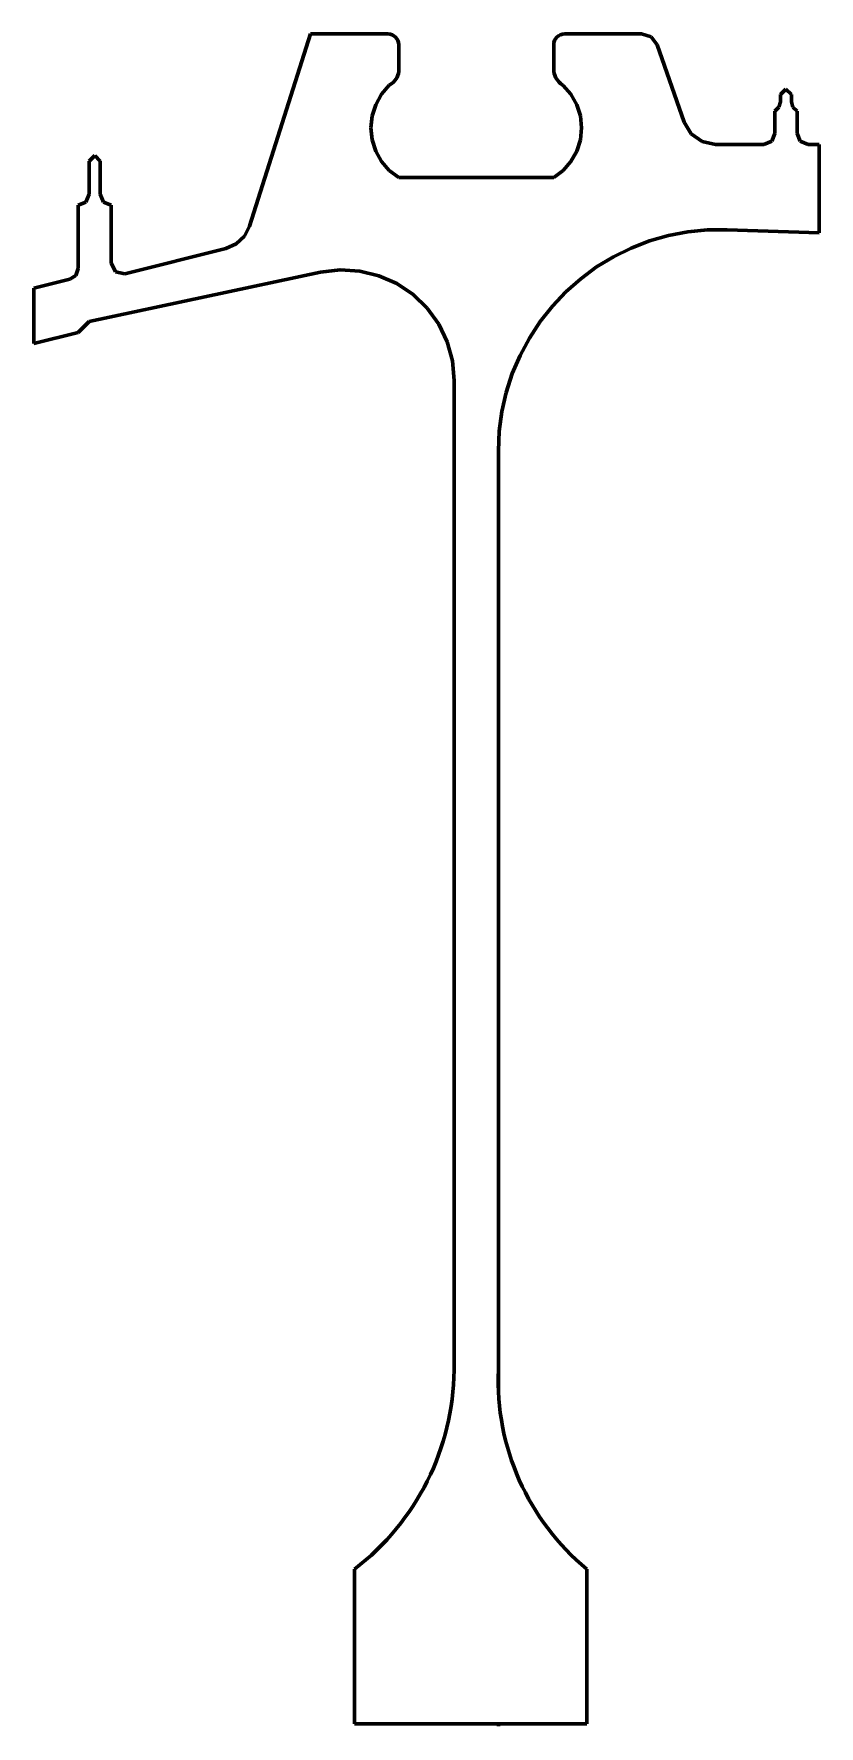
# Model space of a CAD drawing. Header units: millimetres. Extents: x -47 to 24, y 155 to 308.
import ezdxf

# ---------------------------------------------------------------- set-up
doc = ezdxf.new("R2010")
doc.units = ezdxf.units.MM
doc.linetypes.add('K5LT_BASIC', pattern=[0])

msp = doc.modelspace()

# ---------------------------------------------------------------- linework, layer by layer
at = {"color": 150, "linetype": 'K5LT_BASIC', "lineweight": 60, "true_color": 0x0080ff}
for p, q in [((-21.94, 307.91), (-27.43, 290.51)), ((-14.94, 307.91), (-21.94, 307.91)), ((8, 307.91), (1.06, 307.91)), ((8.86, 307.63), (8, 307.91)), ((9.41, 306.9), (8.86, 307.63)), ((-13.94, 304.7), (-13.94, 306.91)), ((0.06, 306.91), (0.06, 304.7)), ((11.86, 299.92), (9.41, 306.9)), ((-15.5, 302.44), (-14.8, 303.26)), ((-14.8, 303.26), (-14.57, 303.43)), ((0.69, 303.43), (0.91, 303.25)), ((0.91, 303.25), (1.62, 302.44)), ((-16.35, 300.48), (-16.03, 301.5)), ((-16.03, 301.5), (-15.5, 302.44)), ((1.62, 302.44), (2.14, 301.5)), ((2.14, 301.5), (2.47, 300.48)), ((20.56, 301.77), (20.43, 301.27)), ((21.06, 302.91), (20.56, 302.41)), ((20.56, 302.41), (20.56, 301.77)), ((21.56, 302.41), (21.06, 302.91)), ((21.56, 301.77), (21.56, 302.41)), ((21.69, 301.27), (21.56, 301.77)), ((-16.46, 299.41), (-16.35, 300.48)), ((2.47, 300.48), (2.58, 299.41)), ((12.49, 298.87), (11.86, 299.92)), ((20.43, 301.27), (20.06, 300.91)), ((20.06, 300.91), (20.06, 298.91)), ((22.06, 300.91), (21.69, 301.27)), ((22.06, 298.91), (22.06, 300.91)), ((-16.35, 298.34), (-16.46, 299.41)), ((2.58, 299.41), (2.47, 298.34)), ((13.49, 298.16), (12.49, 298.87)), ((20.06, 298.91), (19.77, 298.2)), ((22.35, 298.2), (22.06, 298.91)), ((-41.44, 296.91), (-41.94, 296.41)), ((-40.94, 296.41), (-41.44, 296.91)), ((-16.03, 297.31), (-16.35, 298.34)), ((-15.5, 296.37), (-16.03, 297.31)), ((2.14, 297.31), (1.62, 296.37)), ((2.47, 298.34), (2.14, 297.31)), ((14.69, 297.91), (13.49, 298.16)), ((19.06, 297.91), (14.69, 297.91)), ((19.77, 298.2), (19.06, 297.91)), ((23.06, 297.91), (22.35, 298.2)), ((24.06, 297.91), (23.06, 297.91)), ((24.06, 289.91), (24.06, 297.91)), ((-41.94, 296.41), (-41.94, 293.41)), ((-40.94, 293.41), (-40.94, 296.41)), ((-14.8, 295.56), (-15.5, 296.37)), ((-13.94, 294.91), (-14.8, 295.56)), ((0.91, 295.56), (0.06, 294.91)), ((1.62, 296.37), (0.91, 295.56)), ((0.06, 294.91), (-13.94, 294.91)), ((-5.67, 294.91), (-8.94, 294.91)), ((-42.23, 292.7), (-42.94, 292.41)), ((-42.94, 292.41), (-42.94, 286.69)), ((-41.94, 293.41), (-42.23, 292.7)), ((-40.65, 292.7), (-40.94, 293.41)), ((-39.94, 292.41), (-40.65, 292.7)), ((-39.94, 287.19), (-39.94, 292.41)), ((-27.9, 289.61), (-28.64, 288.91)), ((-27.43, 290.51), (-27.9, 289.61)), ((8.73, 289.18), (10.44, 289.67)), ((10.44, 289.67), (12.19, 290)), ((12.19, 290), (13.97, 290.18)), ((13.97, 290.18), (15.75, 290.19)), ((15.75, 290.19), (24.06, 289.91)), ((-29.57, 288.5), (-38.7, 286.22)), ((-28.64, 288.91), (-29.57, 288.5)), ((3.94, 286.83), (5.46, 287.75)), ((5.46, 287.75), (7.06, 288.54)), ((7.06, 288.54), (8.73, 289.18)), ((-42.94, 286.69), (-43.15, 286.07)), ((-41.94, 281.91), (-21.01, 286.35)), ((-39.56, 286.4), (-39.94, 287.19)), ((-38.7, 286.22), (-39.56, 286.4)), ((-21.01, 286.35), (-19.25, 286.56)), ((-19.25, 286.56), (-17.48, 286.46)), ((-17.48, 286.46), (-15.75, 286.04)), ((2.5, 285.77), (3.94, 286.83)), ((-43.7, 285.72), (-46.94, 284.91)), ((-46.94, 279.91), (-46.94, 284.91)), ((-43.15, 286.07), (-43.7, 285.72)), ((-15.75, 286.04), (-14.12, 285.33)), ((-14.12, 285.33), (-12.64, 284.33)), ((1.16, 284.59), (2.5, 285.77)), ((-12.64, 284.33), (-11.37, 283.1)), ((-11.37, 283.1), (-10.33, 281.65)), ((-1.17, 281.9), (-0.06, 283.29)), ((-0.06, 283.29), (1.16, 284.59)), ((-42.94, 280.91), (-41.94, 281.91)), ((-10.33, 281.65), (-9.57, 280.05)), ((-2.14, 280.4), (-1.17, 281.9)), ((-46.94, 279.91), (-42.94, 280.91)), ((-9.57, 280.05), (-9.1, 278.33)), ((-2.98, 278.83), (-2.14, 280.4)), ((-3.68, 277.19), (-2.98, 278.83)), ((-9.1, 278.33), (-8.94, 276.56)), ((-4.23, 275.49), (-3.68, 277.19)), ((-8.94, 276.56), (-8.94, 187.09)), ((-4.62, 273.75), (-4.23, 275.49)), ((-4.86, 271.99), (-4.62, 273.75)), ((-4.94, 270.21), (-4.86, 271.99)), ((-4.94, 185.24), (-4.94, 270.21)), ((-17.94, 169.1), (-17.94, 155.1)), ((3.06, 155.1), (3.06, 169.1)), ((-17.94, 155.1), (3.06, 155.1)), ((-4.94, 154.9), (-4.94, 155.1))]:
    msp.add_line(p, q, dxfattribs=at)
for centre, radius, start, end in [((-14.94, 306.91), 1, 0, 90), ((1.06, 306.91), 1, 90, 180), ((-15.54, 304.7), 1.6, 307.2866, 0), ((1.66, 304.7), 1.6, 180, 232.5566), ((-31.9, 187.33), 22.96, 307.4415, 359.4037), ((17.21, 186.16), 22.17, 177.6079, 230.3401)]:
    msp.add_arc(centre, radius, start, end, dxfattribs=at)

doc.saveas('drawing.dxf')
